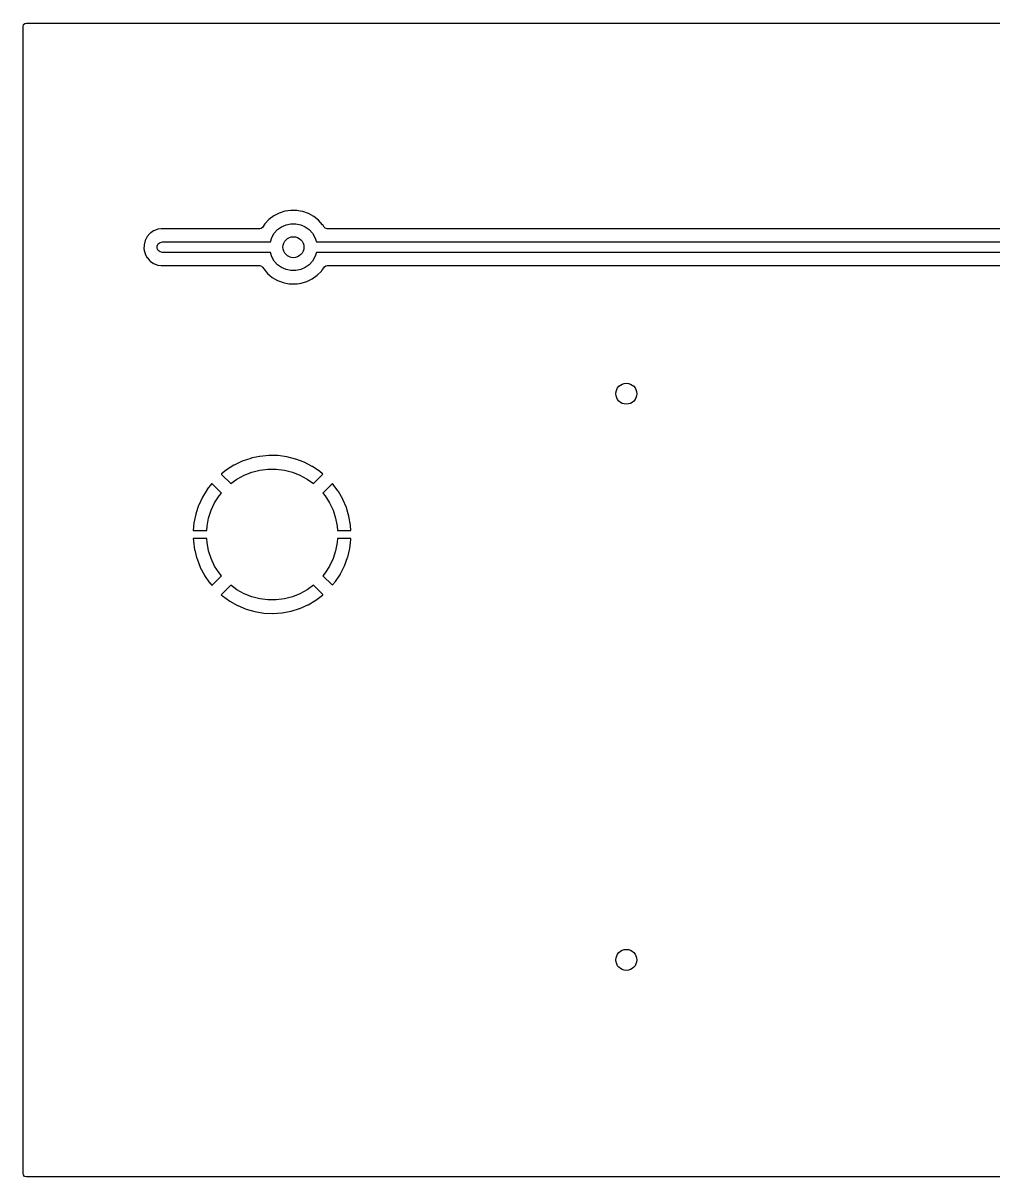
# Model space of a CAD drawing. Extents: x 1.24 to 7.5, y -5.89 to -4.15.
# Drawn here: x 1.24 to 2.698, y -5.886 to -4.154 of the extents above; entities that cross this region are included whole.
import ezdxf

# ---------------------------------------------------------------- set-up
doc = ezdxf.new("R2010")
doc.units = 0
doc.header["$MEASUREMENT"] = 0
doc.layers.add('BLACK', color=7, linetype='CONTINUOUS')

msp = doc.modelspace()

# ---------------------------------------------------------------- linework, layer by layer
at = {"layer": 'BLACK', "linetype": 'CONTINUOUS'}
for p, q in [((1.24018, -4.15852), (1.24096, -4.15584)), ((1.24096, -4.15584), (1.24308, -4.15401)), ((1.24308, -4.15401), (1.24514, -4.15356)), ((1.24514, -4.15356), (4.16038, -4.15356)), ((1.24018, -5.88085), (1.24018, -4.15852)), ((1.60949, -4.44863), (1.60322, -4.45518)), ((1.61674, -4.44318), (1.60949, -4.44863)), ((1.62478, -4.439), (1.61674, -4.44318)), ((1.6334, -4.43618), (1.62478, -4.439)), ((1.64236, -4.43481), (1.6334, -4.43618)), ((1.64256, -4.43481), (1.64236, -4.43481)), ((1.64802, -4.43488), (1.64256, -4.43481)), ((1.64256, -4.43481), (1.64256, -4.43481)), ((1.65143, -4.43492), (1.64802, -4.43488)), ((1.65637, -4.4358), (1.65143, -4.43492)), ((1.66015, -4.43647), (1.65637, -4.4358)), ((1.66035, -4.43651), (1.66015, -4.43647)), ((1.66015, -4.43647), (1.66015, -4.43647)), ((1.66055, -4.43658), (1.66035, -4.43651)), ((1.66871, -4.43947), (1.66055, -4.43658)), ((1.66055, -4.43658), (1.66055, -4.43658)), ((1.6689, -4.43954), (1.66871, -4.43947)), ((1.66871, -4.43947), (1.66871, -4.43947)), ((1.66908, -4.43963), (1.6689, -4.43954)), ((1.67666, -4.44382), (1.66908, -4.43963)), ((1.66908, -4.43963), (1.66908, -4.43963)), ((1.67684, -4.44392), (1.67666, -4.44382)), ((1.67666, -4.44382), (1.67666, -4.44382)), ((1.677, -4.44404), (1.67684, -4.44392)), ((1.68379, -4.44941), (1.677, -4.44404)), ((1.677, -4.44404), (1.677, -4.44404)), ((1.68395, -4.44954), (1.68379, -4.44941)), ((1.68379, -4.44941), (1.68379, -4.44941)), ((1.69006, -4.45624), (1.68395, -4.44954)), ((1.431, -4.46916), (1.4308, -4.46938)), ((1.43187, -4.46856), (1.431, -4.46916)), ((1.43625, -4.46555), (1.43187, -4.46856)), ((1.4365, -4.46538), (1.43625, -4.46555)), ((1.44274, -4.46302), (1.4365, -4.46538)), ((1.4477, -4.46242), (1.44274, -4.46302)), ((1.59566, -4.46242), (1.4477, -4.46242)), ((1.5976, -4.46203), (1.59566, -4.46242)), ((1.59976, -4.46026), (1.5976, -4.46203)), ((1.60322, -4.45518), (1.59976, -4.46026)), ((1.61385, -4.47559), (1.61755, -4.46917)), ((1.61755, -4.46917), (1.62251, -4.46367)), ((1.62251, -4.46367), (1.6285, -4.45931)), ((1.6285, -4.45931), (1.63527, -4.4563)), ((1.63527, -4.4563), (1.64252, -4.45476)), ((1.64252, -4.45476), (1.64992, -4.45476)), ((1.64992, -4.45476), (1.65717, -4.4563)), ((1.65717, -4.4563), (1.66394, -4.45931)), ((1.66394, -4.45931), (1.66993, -4.46367)), ((1.66993, -4.46367), (1.67489, -4.46917)), ((1.67489, -4.46917), (1.67859, -4.47559)), ((1.69017, -4.45641), (1.69006, -4.45624)), ((1.69259, -4.46016), (1.69017, -4.45641)), ((1.69017, -4.45641), (1.69017, -4.45641)), ((1.69407, -4.46163), (1.69259, -4.46016)), ((1.69675, -4.46242), (1.69407, -4.46163)), ((3.13841, -4.46242), (1.69675, -4.46242)), ((1.42181, -4.48652), (1.42177, -4.49319)), ((1.42343, -4.48004), (1.42181, -4.48652)), ((1.42656, -4.47414), (1.42343, -4.48004)), ((1.42676, -4.47392), (1.42656, -4.47414)), ((1.4308, -4.46938), (1.42676, -4.47392)), ((1.42676, -4.47392), (1.42676, -4.47392)), ((1.4308, -4.46938), (1.4308, -4.46938)), ((1.44169, -4.48824), (1.44322, -4.48509)), ((1.44322, -4.48509), (1.44596, -4.4829)), ((1.44596, -4.4829), (1.44937, -4.48213)), ((1.44937, -4.48213), (1.61173, -4.48213)), ((1.61173, -4.48213), (1.61385, -4.47559)), ((1.67859, -4.47559), (1.68071, -4.48213)), ((1.68071, -4.48213), (3.13938, -4.48213)), ((1.42177, -4.49319), (1.42184, -4.49348)), ((1.42184, -4.49348), (1.42184, -4.49348)), ((1.42184, -4.49348), (1.42224, -4.49513)), ((1.42224, -4.49513), (1.42333, -4.49968)), ((1.42333, -4.49968), (1.42347, -4.49995)), ((1.42347, -4.49995), (1.42347, -4.49995)), ((1.42347, -4.49995), (1.42625, -4.50535)), ((1.44169, -4.49174), (1.44169, -4.48824)), ((1.44321, -4.4949), (1.44169, -4.49174)), ((1.44594, -4.49709), (1.44321, -4.4949)), ((1.44936, -4.49787), (1.44594, -4.49709)), ((1.61173, -4.49787), (1.44936, -4.49787)), ((1.61385, -4.50441), (1.61173, -4.49787)), ((1.68071, -4.49787), (1.67859, -4.50441)), ((3.13611, -4.49787), (1.68071, -4.49787)), ((1.42625, -4.50535), (1.42639, -4.50562)), ((1.42639, -4.50562), (1.43078, -4.51065)), ((1.43078, -4.51065), (1.43103, -4.51082)), ((1.43103, -4.51082), (1.436, -4.51431)), ((1.436, -4.51431), (1.436, -4.51431)), ((1.436, -4.51431), (1.43624, -4.51448)), ((1.43624, -4.51448), (1.44246, -4.51691)), ((1.44246, -4.51691), (1.44276, -4.51695)), ((1.44276, -4.51695), (1.44276, -4.51695)), ((1.44276, -4.51695), (1.44739, -4.51756)), ((1.44739, -4.51756), (1.44755, -4.51758)), ((1.44755, -4.51758), (1.59567, -4.51758)), ((1.59567, -4.51758), (1.59835, -4.51837)), ((1.59835, -4.51837), (1.5999, -4.51995)), ((1.5999, -4.51995), (1.60157, -4.52268)), ((1.61755, -4.51083), (1.61385, -4.50441)), ((1.62251, -4.51633), (1.61755, -4.51083)), ((1.6285, -4.52069), (1.62251, -4.51633)), ((1.63527, -4.5237), (1.6285, -4.52069)), ((1.66394, -4.52069), (1.65717, -4.5237)), ((1.66993, -4.51633), (1.66394, -4.52069)), ((1.67489, -4.51083), (1.66993, -4.51633)), ((1.67859, -4.50441), (1.67489, -4.51083)), ((1.68898, -4.52499), (1.69188, -4.52096)), ((1.69188, -4.52096), (1.69282, -4.51964)), ((1.69282, -4.51964), (1.69502, -4.51793)), ((1.69502, -4.51793), (1.69685, -4.51758)), ((1.69685, -4.51758), (3.12589, -4.51758)), ((1.60157, -4.52268), (1.60751, -4.52953)), ((1.60751, -4.52953), (1.61449, -4.53532)), ((1.61449, -4.53532), (1.62231, -4.5399)), ((1.64252, -4.52524), (1.63527, -4.5237)), ((1.64992, -4.52524), (1.64252, -4.52524)), ((1.65717, -4.5237), (1.64992, -4.52524)), ((1.66641, -4.54151), (1.67455, -4.53752)), ((1.67455, -4.53752), (1.68193, -4.53226)), ((1.68193, -4.53226), (1.68835, -4.52586)), ((1.68835, -4.52586), (1.68898, -4.52499)), ((1.62231, -4.5399), (1.6225, -4.53997)), ((1.6225, -4.53997), (1.6225, -4.53997)), ((1.6225, -4.53997), (1.62543, -4.54109)), ((1.62543, -4.54109), (1.63078, -4.54313)), ((1.63078, -4.54313), (1.63098, -4.54317)), ((1.63098, -4.54317), (1.63098, -4.54317)), ((1.63098, -4.54317), (1.63495, -4.54398)), ((1.63495, -4.54398), (1.63967, -4.54494)), ((1.63967, -4.54494), (1.64478, -4.54512)), ((1.64478, -4.54512), (1.64853, -4.54526)), ((1.64853, -4.54526), (1.64853, -4.54526)), ((1.64853, -4.54526), (1.64873, -4.54527)), ((1.64873, -4.54527), (1.64893, -4.54524)), ((1.64893, -4.54524), (1.65166, -4.54489)), ((1.64893, -4.54524), (1.64893, -4.54524)), ((1.65166, -4.54489), (1.65772, -4.54412)), ((1.65772, -4.54412), (1.65792, -4.54406)), ((1.65792, -4.54406), (1.66621, -4.54157)), ((1.65792, -4.54406), (1.65792, -4.54406)), ((1.66621, -4.54157), (1.66641, -4.54151)), ((1.66621, -4.54157), (1.66621, -4.54157)), ((1.56922, -4.81149), (1.55715, -4.81725)), ((1.56949, -4.81138), (1.56922, -4.81149)), ((1.58214, -4.80705), (1.56949, -4.81138)), ((1.58241, -4.80697), (1.58214, -4.80705)), ((1.59548, -4.80412), (1.58241, -4.80697)), ((1.59576, -4.80408), (1.59548, -4.80412)), ((1.60906, -4.80275), (1.59576, -4.80408)), ((1.60935, -4.80274), (1.60906, -4.80275)), ((1.62272, -4.80295), (1.60935, -4.80274)), ((1.623, -4.80297), (1.62272, -4.80295)), ((1.63626, -4.80472), (1.623, -4.80297)), ((1.63654, -4.80477), (1.63626, -4.80472)), ((1.64951, -4.80803), (1.63654, -4.80477)), ((1.64978, -4.80811), (1.64951, -4.80803)), ((1.66229, -4.81284), (1.64978, -4.80811)), ((1.66255, -4.81296), (1.66229, -4.81284)), ((1.67443, -4.81909), (1.66255, -4.81296)), ((1.53833, -4.83027), (1.538, -4.83075)), ((1.538, -4.83075), (1.53825, -4.83119)), ((1.53825, -4.83119), (1.55204, -4.84498)), ((1.54534, -4.82465), (1.53833, -4.83027)), ((1.54558, -4.82449), (1.54534, -4.82465)), ((1.5569, -4.81738), (1.54558, -4.82449)), ((1.55715, -4.81725), (1.5569, -4.81738)), ((1.56143, -4.83816), (1.57227, -4.8322)), ((1.57227, -4.8322), (1.58376, -4.82765)), ((1.58376, -4.82765), (1.59573, -4.82458)), ((1.59573, -4.82458), (1.60799, -4.82303)), ((1.60799, -4.82303), (1.62035, -4.82303)), ((1.62035, -4.82303), (1.63262, -4.82458)), ((1.63262, -4.82458), (1.64459, -4.82765)), ((1.64459, -4.82765), (1.65608, -4.8322)), ((1.65608, -4.8322), (1.66691, -4.83816)), ((1.67468, -4.81923), (1.67443, -4.81909)), ((1.68578, -4.82669), (1.67468, -4.81923)), ((1.67631, -4.84498), (1.69004, -4.83125)), ((1.686, -4.82686), (1.68578, -4.82669)), ((1.69007, -4.83033), (1.686, -4.82686)), ((1.69004, -4.83125), (1.69033, -4.83072)), ((1.69033, -4.83072), (1.69007, -4.83033)), ((1.52318, -4.84537), (1.51685, -4.85345)), ((1.52361, -4.84506), (1.52318, -4.84537)), ((1.52411, -4.84534), (1.52361, -4.84506)), ((1.538, -4.85923), (1.52411, -4.84534)), ((1.55204, -4.84498), (1.56143, -4.83816)), ((1.66691, -4.83816), (1.67631, -4.84498)), ((1.70437, -4.8452), (1.69035, -4.85923)), ((1.70471, -4.845), (1.70437, -4.8452)), ((1.70473, -4.84499), (1.70471, -4.845)), ((1.70527, -4.84531), (1.70473, -4.84499)), ((1.70548, -4.84554), (1.70527, -4.84531)), ((1.70566, -4.84576), (1.70548, -4.84554)), ((1.71358, -4.85654), (1.70566, -4.84576)), ((1.50957, -4.86533), (1.50394, -4.87746)), ((1.5097, -4.86508), (1.50957, -4.86533)), ((1.51669, -4.85368), (1.5097, -4.86508)), ((1.51685, -4.85345), (1.51669, -4.85368)), ((1.52792, -4.87384), (1.53455, -4.86341)), ((1.53455, -4.86341), (1.538, -4.85923)), ((1.69035, -4.85923), (1.6938, -4.86341)), ((1.6938, -4.86341), (1.70042, -4.87384)), ((1.71373, -4.85678), (1.71358, -4.85654)), ((1.72036, -4.86839), (1.71373, -4.85678)), ((1.50383, -4.87773), (1.49963, -4.89042)), ((1.50394, -4.87746), (1.50383, -4.87773)), ((1.52266, -4.88503), (1.52792, -4.87384)), ((1.70042, -4.87384), (1.70569, -4.88503)), ((1.72048, -4.86865), (1.72036, -4.86839)), ((1.72573, -4.88095), (1.72048, -4.86865)), ((1.72583, -4.88121), (1.72573, -4.88095)), ((1.72962, -4.89403), (1.72583, -4.88121)), ((1.49956, -4.8907), (1.49685, -4.90379)), ((1.49963, -4.89042), (1.49956, -4.8907)), ((1.51652, -4.90892), (1.51884, -4.89678)), ((1.51884, -4.89678), (1.52266, -4.88503)), ((1.70569, -4.88503), (1.70951, -4.89678)), ((1.70951, -4.89678), (1.71182, -4.90892)), ((1.72969, -4.89431), (1.72962, -4.89403)), ((1.73199, -4.90748), (1.72969, -4.89431)), ((1.49681, -4.90407), (1.4958, -4.91535)), ((1.4958, -4.91535), (1.51612, -4.91535)), ((1.49685, -4.90379), (1.49681, -4.90407)), ((1.51612, -4.91535), (1.51652, -4.90892)), ((1.71182, -4.90892), (1.71223, -4.91535)), ((1.71223, -4.91535), (1.73246, -4.91535)), ((1.73202, -4.90777), (1.73199, -4.90748)), ((1.73246, -4.91535), (1.73202, -4.90777)), ((1.49586, -4.92717), (1.49596, -4.93104)), ((1.51612, -4.92717), (1.49586, -4.92717)), ((1.49596, -4.93104), (1.49598, -4.93133)), ((1.49598, -4.93133), (1.49787, -4.94457)), ((1.51652, -4.9336), (1.51612, -4.92717)), ((1.51884, -4.94574), (1.51652, -4.9336)), ((1.71182, -4.9336), (1.70951, -4.94574)), ((1.71223, -4.92717), (1.71182, -4.9336)), ((1.73261, -4.92717), (1.71223, -4.92717)), ((1.73094, -4.94212), (1.73255, -4.92882)), ((1.73255, -4.92882), (1.73257, -4.9286)), ((1.73257, -4.9286), (1.73261, -4.92717)), ((1.49787, -4.94457), (1.49792, -4.94485)), ((1.49792, -4.94485), (1.50132, -4.95778)), ((1.52266, -4.95749), (1.51884, -4.94574)), ((1.70951, -4.94574), (1.70569, -4.95749)), ((1.72777, -4.95541), (1.73089, -4.94241)), ((1.73089, -4.94241), (1.73094, -4.94212)), ((1.50132, -4.95778), (1.50141, -4.95805)), ((1.50141, -4.95805), (1.50626, -4.97051)), ((1.50626, -4.97051), (1.50638, -4.97077)), ((1.50638, -4.97077), (1.51264, -4.98258)), ((1.52792, -4.96868), (1.52266, -4.95749)), ((1.53455, -4.97911), (1.52792, -4.96868)), ((1.70042, -4.96868), (1.6938, -4.97911)), ((1.70569, -4.95749), (1.70042, -4.96868)), ((1.71697, -4.98045), (1.72298, -4.9685)), ((1.72298, -4.9685), (1.72309, -4.96824)), ((1.72309, -4.96824), (1.72769, -4.95568)), ((1.72769, -4.95568), (1.72777, -4.95541)), ((1.51264, -4.98258), (1.51279, -4.98283)), ((1.51279, -4.98283), (1.52036, -4.99385)), ((1.52409, -4.99721), (1.538, -4.98329)), ((1.538, -4.98329), (1.53455, -4.97911)), ((1.6938, -4.97911), (1.69035, -4.98329)), ((1.69035, -4.98329), (1.70418, -4.99713)), ((1.70949, -4.99187), (1.71683, -4.98069)), ((1.71683, -4.98069), (1.71697, -4.98045)), ((1.52036, -4.99385), (1.52053, -4.99407)), ((1.52053, -4.99407), (1.52318, -4.99711)), ((1.52318, -4.99711), (1.5237, -4.99744)), ((1.5237, -4.99744), (1.52409, -4.99721)), ((1.55204, -4.99754), (1.53825, -5.01133)), ((1.56143, -5.00436), (1.55204, -4.99754)), ((1.57227, -5.01032), (1.56143, -5.00436)), ((1.66691, -5.00436), (1.65608, -5.01032)), ((1.67631, -4.99754), (1.66691, -5.00436)), ((1.69018, -5.01141), (1.67631, -4.99754)), ((1.70418, -4.99713), (1.70471, -4.99742)), ((1.70471, -4.99742), (1.7051, -4.99714)), ((1.7051, -4.99714), (1.70932, -4.9921)), ((1.70932, -4.9921), (1.70949, -4.99187)), ((1.53825, -5.01133), (1.53795, -5.01188)), ((1.53795, -5.01188), (1.53795, -5.01189)), ((1.53795, -5.01189), (1.53818, -5.01223)), ((1.53818, -5.01223), (1.53941, -5.01335)), ((1.53941, -5.01335), (1.53964, -5.01353)), ((1.53964, -5.01353), (1.55049, -5.02134)), ((1.55049, -5.02134), (1.55074, -5.02149)), ((1.55074, -5.02149), (1.56242, -5.02799)), ((1.58376, -5.01487), (1.57227, -5.01032)), ((1.59573, -5.01794), (1.58376, -5.01487)), ((1.60799, -5.01949), (1.59573, -5.01794)), ((1.62035, -5.01949), (1.60799, -5.01949)), ((1.63262, -5.01794), (1.62035, -5.01949)), ((1.64459, -5.01487), (1.63262, -5.01794)), ((1.65608, -5.01032), (1.64459, -5.01487)), ((1.66815, -5.02688), (1.6797, -5.02014)), ((1.6797, -5.02014), (1.67993, -5.01998)), ((1.67993, -5.01998), (1.69011, -5.01234)), ((1.69011, -5.01234), (1.69044, -5.01189)), ((1.69044, -5.01189), (1.69018, -5.01141)), ((1.56242, -5.02799), (1.56268, -5.02812)), ((1.56268, -5.02812), (1.57503, -5.03323)), ((1.57503, -5.03323), (1.5753, -5.03333)), ((1.5753, -5.03333), (1.58816, -5.03699)), ((1.58816, -5.03699), (1.58844, -5.03705)), ((1.58844, -5.03705), (1.60163, -5.03921)), ((1.60163, -5.03921), (1.60192, -5.03924)), ((1.60192, -5.03924), (1.61527, -5.03987)), ((1.61527, -5.03987), (1.61556, -5.03987)), ((1.61556, -5.03987), (1.6289, -5.03896)), ((1.6289, -5.03896), (1.62918, -5.03892)), ((1.62918, -5.03892), (1.64233, -5.03649)), ((1.64233, -5.03649), (1.64261, -5.03642)), ((1.64261, -5.03642), (1.65539, -5.03249)), ((1.65539, -5.03249), (1.65565, -5.03239)), ((1.65565, -5.03239), (1.6679, -5.02701)), ((1.6679, -5.02701), (1.66815, -5.02688)), ((1.24063, -5.88291), (1.24018, -5.88085)), ((1.24246, -5.88502), (1.24063, -5.88291)), ((1.24514, -5.88581), (1.24246, -5.88502)), ((7.49502, -5.88581), (1.24514, -5.88581))]:
    msp.add_line(p, q, dxfattribs=at)
at = {"layer": 'BLACK'}
for centre in [(1.64622, -4.49), (2.14622, -4.71), (2.14622, -5.56)]:
    msp.add_circle(centre, 0.01575, dxfattribs=at)

doc.saveas('drawing.dxf')
